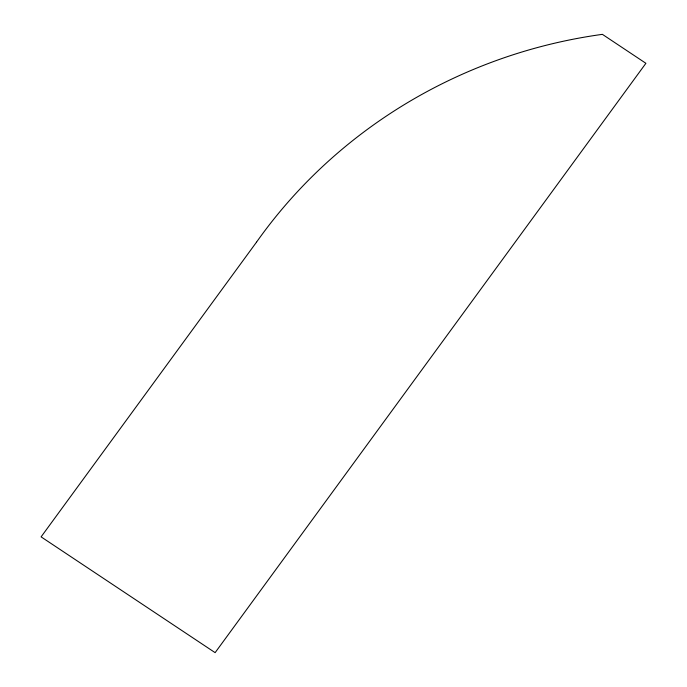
<?xml version="1.0" encoding="UTF-8"?>
<svg xmlns="http://www.w3.org/2000/svg" width="687" height="687" viewBox="0 0 687 687"><rect width="100%" height="100%" fill="white"/><g stroke="black" fill="none" stroke-linecap="round" stroke-linejoin="round"><path stroke-width="1.03" d="M256.491 242.185L41.1 536.865L215.125 652.65L645.9 63.298L602.396 34.35A497.002 475.533 -8.7 0 0 256.491 242.185"/></g></svg>
